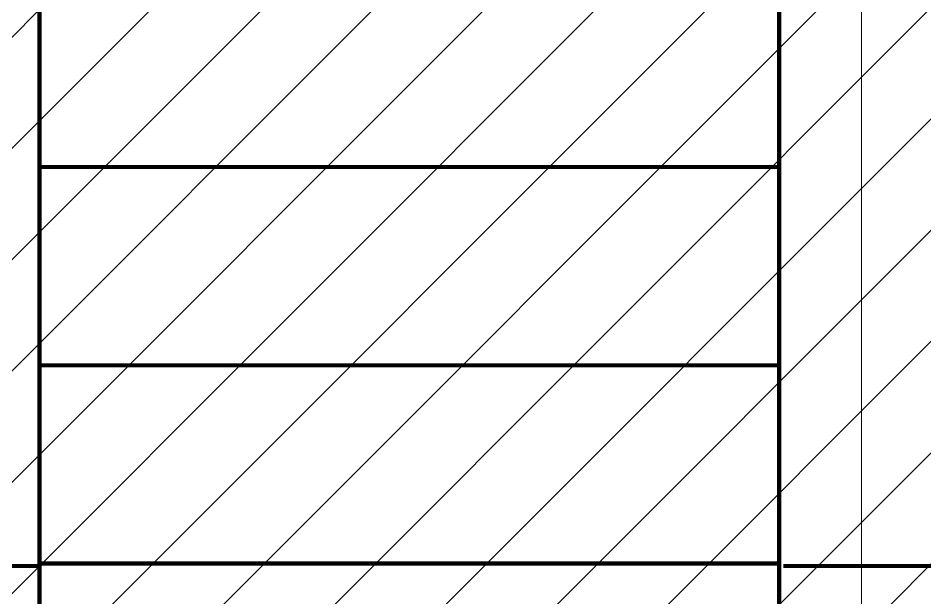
# Model space of a CAD drawing. Header units: millimetres. Extents: x 4739419 to 5837985, y 2291271 to 3446271.
# Drawn here: x 4954896 to 4965879, y 2522016 to 2529033 of the extents above; entities that cross this region are included whole.
import ezdxf

# ---------------------------------------------------------------- set-up
doc = ezdxf.new("R2010")
doc.units = ezdxf.units.MM
doc.layers.add('HEB- Saw Cut(PC Topping)', color=5, linetype='Continuous')
doc.layers.add('HEB-Area(PC Topping)', color=3, linetype='Continuous')
doc.layers.add('XR-평면도$0$A-CNTL', color=9, linetype='Continuous', lineweight=15)

# ---------------------------------------------------------------- blocks, each defined once
blk = doc.blocks.new('XR-평면도$0$중심선(210216)')
at = {"layer": 'XR-평면도$0$A-CNTL', "ltscale": 300}
blk.add_lwpolyline([(99000, 206000), (99000, -10000)], dxfattribs=at)

msp = doc.modelspace()

# ---------------------------------------------------------------- hatches: boundary and pattern name
at = {"layer": 'HEB-Area(PC Topping)', "transparency": 33554559}
h = msp.add_hatch(dxfattribs=at)
h.set_pattern_fill('ANSI31', color=256, scale=300)
h.paths.add_polyline_path([(4909511.8, 2517631.7), (4922154.5, 2517631.7), (4922154.5, 2532991.2), (4976661.8, 2532991.2), (4976661.8, 2522091.2), (4980461.8, 2522091.2), (4980461.8, 2532991.2), (5030114.5, 2532991.2), (5030114.5, 2520031.7), (5042711.8, 2520031.7), (5042711.8, 2491306.2), (4932111.8, 2491231.7), (4932111.8, 2488060.8), (4909511.8, 2488060.8)])

# ---------------------------------------------------------------- linework, layer by layer
at = {"layer": 'HEB- Saw Cut(PC Topping)', "const_width": 50}
for points in [[(4955154.5, 2491247.2), (4955154.5, 2532031.7)], [(4964114.5, 2532031.7), (4964114.5, 2491253.3)], [(4955154.5, 2527231.7), (4964114.5, 2527231.7)], [(4955154.5, 2524831.7), (4964114.5, 2524831.7)], [(4955154.5, 2522431.7), (4964114.5, 2522431.7)], [(4953164.5, 2522401.7), (4955154.5, 2522401.7)], [(4964164.5, 2522401.7), (4966154.5, 2522401.7)]]:
    msp.add_lwpolyline(points, dxfattribs=at)

# ---------------------------------------------------------------- block references
at = {"layer": 'XR-평면도$0$A-CNTL'}
msp.add_blockref('XR-평면도$0$중심선(210216)', (4866111.8, 2336391.2), dxfattribs=at)

doc.saveas('drawing.dxf')
